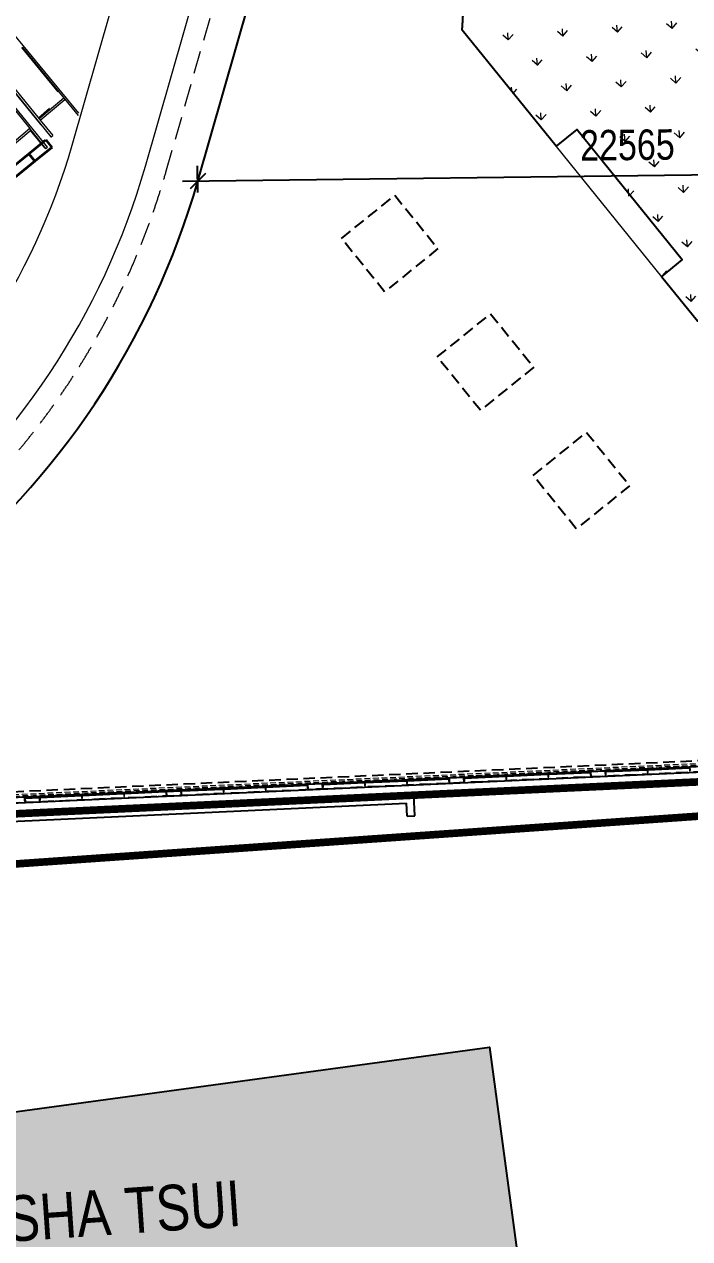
# Model space of a CAD drawing. Header units: millimetres. Extents: x 834681283 to 835686922, y 817551134 to 819407044.
# Drawn here: x 835303174 to 835320636, y 818085192 to 818117057 of the extents above; entities that cross this region are included whole.
import ezdxf
from ezdxf.xclip import XClip

# ---------------------------------------------------------------- set-up
doc = ezdxf.new("R2010")
doc.units = ezdxf.units.MM
doc.header["$LTSCALE"] = 1200
doc.header["$MEASUREMENT"] = 0
doc.header["$XCLIPFRAME"] = 0
for name, pattern in [('P01-MAGP-EVA-GREENERY$0$DOT', [0.25, 0, -0.25]), ('P01-MAGP-EVA-GREENERY$0$HIDDEN', [0.375, 0.25, -0.125]), ('P01-MAGP-EVA-GREENERY$0$HIDDEN2', [0.1875, 0.125, -0.0625]), ('P01-MAGP-P-RF$0$P01-MBDR-P-B1$0$FDA(cad v 2007)$0$HIDDENX2', [0.75, 0.5, -0.25]), ('P01-MAGP-P-RF$0$PHANTOM', [2.5, 1.25, -0.25, 0.25, -0.25, 0.25, -0.25]), ('SITE BOUNDARY$0$CENTER', [2, 1.25, -0.25, 0.25, -0.25]), ('SITE BOUNDARY$0$PHANTOM', [2.5, 1.25, -0.25, 0.25, -0.25, 0.25, -0.25])]:
    doc.linetypes.add(name, pattern=pattern)
doc.layers.get('Defpoints').update_dxf_attribs({"color": 15})
for name, color, linetype in [('12027_SITE$0$AR-BLINE_AR_BS_', 6, 'Continuous'), ('12027_SITE$0$RLP061', 8, 'Continuous'), ('P01-MAAN-P-EVA$0$AW-TXT-FS', 4, 'Continuous'), ('P01-MAGP-EVA-GREENERY$0$AR-LANDS_AR_MI_', 9, 'Continuous'), ('P01-MAGP-EVA-GREENERY$0$Landscape signage', 8, 'P01-MAGP-EVA-GREENERY$0$HIDDEN'), ('P01-MAGP-EVA-GREENERY$0$SURFACE CHANNEL', 8, 'Continuous'), ('SITE BOUNDARY$0$XIQU-RLP0830A', 6, 'Continuous')]:
    doc.layers.add(name, color=color, linetype=linetype)
for name, color, linetype, lineweight in [('AR-DIM_AR_', 4, 'Continuous', 25), ('AR-PLANT_AR_BS_MI_', 9, 'Continuous', 25), ('P01-MAGP-EVA-GREENERY$0$AR-FURN_AR_', 9, 'Continuous', 13), ('P01-MAGP-EVA-GREENERY$0$AR-HATCH_AR_', 8, 'Continuous', 13), ('P01-MAGP-EVA-GREENERY$0$AR-PLANT_AR_BS_MI_', 7, 'Continuous', 25), ('P01-MAGP-EVA-GREENERY$0$AR-STAIR_AR_BS_MI_', 7, 'Continuous', 18), ('P01-MAGP-EVA-GREENERY$0$AR-WA-STEEL_AR_BS_MI_', 3, 'Continuous', 0), ('P01-MAGP-EVA-GREENERY$0$DR-FLD', 8, 'Continuous', 25), ('P01-MAGP-EVA-GREENERY$0$LI-FIT', 8, 'Continuous', 25), ('P01-MAGP-EVA-GREENERY$0$RLP340', 8, 'P01-MAGP-EVA-GREENERY$0$HIDDEN2', 5), ('P01-MAGP-P-RF$0$AR-PLANT_AR_BS_MI_', 4, 'Continuous', 25), ('P01-MAGP-P-RF$0$AR-ROOF_AR_BS_MI_', 3, 'Continuous', 18), ('P01-MAGP-P-RF$0$MMH053__', 253, 'P01-MAGP-P-RF$0$PHANTOM', 40), ('P01-MAGP-P-RF$0$P01_MS_01_N1-FloorPlan-PART2OFUPPERROOFSETTINGOUT$0$S-BEAM', 253, 'Continuous', 35), ('P01-MAGP-P-RF$0$ROOF MESH HALF TONE$0$A-GLAZ', 253, 'Continuous', 9), ('SITE BOUNDARY$0$AR-SIMS_BL_400', 1, 'SITE BOUNDARY$0$PHANTOM', 140)]:
    doc.layers.add(name, color=color, linetype=linetype, lineweight=lineweight)
doc.styles.add('ARIAL', font='arial.ttf', dxfattribs={"width": 0.8})
doc.styles.add('P01-MAAN-P-EVA$0$ARIAL', font='arial.ttf', dxfattribs={"width": 0.8})
doc.dimstyles.new('DIM-500', dxfattribs={"dimscale": 400, "dimtxt": 2, "dimasz": 1, "dimexe": 1, "dimexo": 1, "dimgap": 1, "dimtad": 1, "dimdec": 0, "dimrnd": 0.1, "dimdsep": 46, "dimtxsty": 'ARIAL', "dimblk1": 'OBLIQUE', "dimblk2": 'OBLIQUE', "dimsah": 1, "dimcen": 5, "dimdle": 1, "dimclrd": 8, "dimclre": 8, "dimclrt": 4, "dimadec": 3, "dimazin": 2, "dimtfac": 1, "dimtdec": 0, "dimtix": 1, "dimtmove": 2, "dimatfit": 0, "dimldrblk": 'OBLIQUE', "dimfxl": 1, "dimtolj": 1, "dimarcsym": 0})

# ---------------------------------------------------------------- blocks, each defined once
blk = doc.blocks.new('P01-MAGP-P-RF$0$ROOF MESH HALF TONE')
at = {"layer": 'P01-MAGP-P-RF$0$ROOF MESH HALF TONE$0$A-GLAZ', "lineweight": 5}
for p, q in [((79011.74945873585, 18338.28565652454), (77387.92693661943, 20625.22209630323)), ((76599.40038639486, 20090.79759600288), (77996.21639235156, 18105.48723299096)), ((78252.72619189753, 17769.18053824359), (76629.1915375513, 20076.72867646447)), ((76669.11840701771, 20106.28399435576), (77965.01650109576, 18264.40939912703)), ((77637.82666852458, 20159.57824839608), (78505.03697089973, 18938.22873855657)), ((77637.82883086016, 20159.57987336921), (78505.11827709885, 18938.11890000272)), ((77650.7472520905, 20169.28793507032), (78990.86513889192, 18281.91145938818)), ((78130.02924898184, 17508.05194371403), (76391.68932270567, 19979.66159001333)), ((76724.75749283045, 19422.39213774378), (77706.7096885439, 18026.23107485595)), ((78258.8440620527, 18511.3584842197), (77949.8175819253, 18286.01179457994)), ((78649.09468423684, 18763.24934954857), (77964.67591426727, 18264.1610381638)), ((77993.01999487009, 18224.06054419853), (78677.52374612933, 18723.21082519929)), ((77964.67591426727, 18264.1610381638), (77993.01999487009, 18224.06054419853)), ((77993.27443167506, 18224.24608328792), (78292.65306136395, 17798.73585613487)), ((79043.91777388199, 18266.00583323784), (79056.47249112045, 18275.29925803287)), ((79056.47249112045, 18275.29925803287), (79050.92669281625, 18283.10977184014)), ((77706.70968854388, 18026.23107485595), (77024.1194795117, 17526.3575998265)), ((77045.07174479442, 17485.00312821905), (77728.25676069225, 17985.31219135242)), ((77728.25676069225, 17985.31219135242), (77702.01295416849, 18022.79156912843)), ((78090.21760769056, 17478.39887811663), (77705.98606817912, 18024.7076668144)), ((78058.55078447044, 17493.5960399158), (77717.99888706263, 17977.8001601662)), ((78241.0977787852, 17774.67207522978), (78252.72619189754, 17769.18053824358)), ((78252.72619189753, 17769.18053824358), (78292.65306136395, 17798.73585613487)), ((78058.55078447044, 17493.5960399158), (78090.21760769056, 17478.39887811663)), ((78090.21760769056, 17478.39887811664), (78130.02924898184, 17508.05194371403))]:
    blk.add_line(p, q, dxfattribs=at)
blk = doc.blocks.new('P01-MAGP-P-RF')
at = {"layer": 'P01-MAGP-P-RF$0$AR-PLANT_AR_BS_MI_', "lineweight": 13}
blk.add_lwpolyline([(835319975.4285933, 818155651.1053132, 0.520567152926035), (835304582.671299, 818174660.2844), (835238734.6727839, 818170056.9365556, 0.4142135623714282), (835224882.2184259, 818154122.0908312), (835228069.2674862, 818108533.3565245, 0.4142135623739243), (835244004.1132107, 818094680.9021666), (835289068.137734, 818097831.269449, 0.3152987003235073), (835307727.6125411, 818112940.8523319)], format="xyb", close=True, dxfattribs=at)
at = {"layer": 'P01-MAGP-P-RF$0$AR-ROOF_AR_BS_MI_', "linetype": 'P01-MAGP-P-RF$0$P01-MBDR-P-B1$0$FDA(cad v 2007)$0$HIDDENX2'}
blk.add_lwpolyline([(835319139.1353179, 818155890.9251571, 0.5205671529267053), (835304643.3437868, 818173792.4025826), (835238795.3452717, 818169189.054738, 0.4142135623688354), (835225750.1002433, 818154182.763319), (835228937.1493038, 818108594.0290123, 0.4142135623741363), (835243943.4407228, 818095548.7839842), (835289007.4652462, 818098699.1512666, 0.3152987003220428), (835306891.3192657, 818113180.6721758)], format="xyb", close=True, dxfattribs=at)
at = {"layer": 'P01-MAGP-P-RF$0$AR-ROOF_AR_BS_MI_'}
for points in [[(835318600.8316005, 818156045.2919532, 0.5205671529280326), (835304682.3973423, 818173233.76601), (835238834.3988272, 818168630.418166, 0.4142135623724634), (835226308.7368157, 818154221.8168745), (835229495.7858759, 818108633.0825677, 0.4142135623783449), (835243904.3871673, 818096107.4205562), (835288968.4116907, 818099257.7878386, 0.3152987003244816), (835306353.0155482, 818113335.0389719)], [(835316678.3183239, 818156596.6019392, 0.5205671529317327), (835304821.8743259, 818171238.6353952), (835238973.875811, 818166635.2875508, 0.414213562367992), (835228303.8674309, 818154361.2938583), (835231490.9164909, 818108772.5595514, 0.4142135623777134), (835243764.9101837, 818098102.5511712), (835288828.9347069, 818101252.9184537, 0.3152987003244741), (835304430.5022715, 818113886.3489578)]]:
    blk.add_lwpolyline(points, format="xyb", close=True, dxfattribs=at)
at = {"layer": 'P01-MAGP-P-RF$0$P01_MS_01_N1-FloorPlan-PART2OFUPPERROOFSETTINGOUT$0$S-BEAM'}
for p, q in [((835303291.1554408, 818113656.7329129), (835303741.9067955, 818114021.7304693)), ((835303741.9067955, 818114021.7304693), (835303899.2333285, 818113827.4410924)), ((835288836.0257905, 818101951.6388597), (835303291.1554408, 818113656.7329129)), ((835303291.1554408, 818113656.7329129), (835303448.4819738, 818113462.4435358)), ((835303899.2333285, 818113827.4410924), (835303448.4819738, 818113462.4435358)), ((835303448.4819738, 818113462.4435358), (835288993.3523234, 818101757.3494828))]:
    blk.add_line(p, q, dxfattribs=at)
at = {"layer": 'P01-MAGP-P-RF$0$MMH053__', "rotation": 3.998948738169357}
blk.add_blockref('P01-MAGP-P-RF$0$ROOF MESH HALF TONE', (835227060.6708761, 818090920.0691246), dxfattribs=at)
blk = doc.blocks.new('SITE BOUNDARY')
at = {"layer": 'SITE BOUNDARY$0$AR-SIMS_BL_400', "ltscale": 3, "const_width": 0.2}
blk.add_lwpolyline([(835205.967713655, 818187.3215969054), (835227.4017731363, 818191.1423574201, 0.04919379695137301), (835256.6874020555, 818199.3961517689), (835258.8234410972, 818200.232073454), (835285.938085068, 818202.0513295376), (835285.9727178891, 818201.4156632093), (835309.2716431464, 818202.6718212748), (835309.2208451042, 818203.6140114499), (835336.548215934, 818205.4478256224), (835336.7910000669, 818204.998000004), (835338.0060000003, 818193.445), (835338.3870000002, 818177.043), (835337.6760000006, 818162.317), (835336.3740000002, 818150.7069999996), (835335.9430000004, 818146.5350000003), (835335.0780000007, 818138.0100000005), (835334.5610000003, 818125.5499999999), (835334.7450000006, 818110.3709999997), (835335.6156377018, 818097.3093875501), (835212.7614046936, 818088.7203368283)], format="xyb", close=True, dxfattribs=at)
at = {"layer": 'SITE BOUNDARY$0$XIQU-RLP0830A', "color": 212, "linetype": 'SITE BOUNDARY$0$CENTER', "ltscale": 0.8, "true_color": 0xb300b3, "const_width": 0.2}
blk.add_lwpolyline([(835253.3142603979, 818083.3750240112), (835255.0961056527, 818094.0481900069), (835286.8595096358, 818095.5898073158), (835320.0389396354, 818097.1393873137), (835327.5924196368, 818097.4920173134), (835329.543847488, 818097.582709993), (835329.3764846266, 818099.8408723108, -0.05534238246259673), (835330.4255170673, 818151.4921325732, 0.06463781945915717), (835330.9138293717, 818205.0722543845)], format="xyb", dxfattribs=at)
blk = doc.blocks.new('P01-MAAN-P-EVA')
at = {"layer": 'P01-MAAN-P-EVA$0$AW-TXT-FS', "style": 'P01-MAAN-P-EVA$0$ARIAL', "width": 0.8}
blk.add_text('EXISTING TSIM SHA TSUI', height=1200, rotation=3.964330555080764, dxfattribs=at).set_placement((835292546.1306006, 818084399.6590829))
blk = doc.blocks.new('P01-MAGP-EVA-GREENERY')
at = {"layer": 'P01-MAGP-EVA-GREENERY$0$AR-HATCH_AR_'}
h = blk.add_hatch(dxfattribs=at)
h.set_pattern_fill('GRASS', color=256, scale=40, style=0)
h.set_pattern_definition([(93.99896719781333, (0, 1.588186776101813e-22), (-766.7729180866883, 666.5697951775445), [190.5, -1246.3409792]), (48.99896719781343, (0, 1.588186776101813e-22), (-766.7729181779772, 666.5697952569036), [190.4999999999999, -825.5000000000007]), (138.9989671978134, (0, 1.588186776101813e-22), (-666.5697952569036, -766.7729181779772), [190.4999999999999, -825.5000000000002])])
edge = h.paths.add_edge_path()
edge.add_line((835325017.963059, 818117195.9144654), (835331847.0722041, 818108739.804473))
edge.add_line((835331847.0722047, 818108739.8044736), (835332214.3117846, 818103230.3473701))
edge.add_line((835332214.3117847, 818103230.3473701), (835326070.4067733, 818102800.1792548))
edge.add_line((835326070.4067726, 818102800.179254), (835323607.0008553, 818105846.1930418))
edge.add_line((835323607.0008553, 818105846.1930425), (835324153.3979411, 818106288.6181288))
edge.add_line((835324153.3979412, 818106288.6181288), (835321384.5339328, 818109708.1783493))
edge.add_line((835321384.5339334, 818109708.1783491), (835320840.1669492, 818109267.3970637))
edge.add_line((835320840.1669484, 818109267.3970633), (835319896.9281168, 818110433.7166156))
edge.add_line((835319896.9281169, 818110433.7166154), (835320440.6030215, 818110873.9375149))
edge.add_line((835320440.6030213, 818110873.9375155), (835317671.7390128, 818114293.497736))
edge.add_line((835317671.7390131, 818114293.4977362), (835317130.0942097, 818113854.9206374))
edge.add_line((835317130.0942101, 818113854.9206365), (835314666.6882931, 818116900.9344246))
edge.add_arc((835364604.6168741, 818114410.2968973), 49999.99986295878, 164.4659907611085, 177.1447579970446, ccw=False)
edge.add_line((835316431.0341096, 818127800.8125691), (835323689.2017891, 818118836.9409575))
edge.add_line((835323689.2017888, 818118836.9409564), (835323150.6210527, 818118400.8448744))
edge.add_line((835323150.6210533, 818118400.8448752), (835324479.3823236, 818116759.818385))
edge.add_line((835324479.3823242, 818116759.8183849), (835325017.9630597, 818117195.914466))
at = {"layer": 'P01-MAGP-EVA-GREENERY$0$AR-FURN_AR_'}
blk.add_lwpolyline([(835317671.7390128, 818114293.4977366), (835317127.718069, 818113852.9966444), (835319896.582076, 818110433.4364221), (835320440.6030214, 818110873.937516)], close=True, dxfattribs=at)
at = {"layer": 'P01-MAGP-EVA-GREENERY$0$AR-LANDS_AR_MI_'}
blk.add_lwpolyline([(835325017.963059, 818117195.9144654), (835331847.0722047, 818108739.8044736), (835332214.3117847, 818103230.3473701), (835326070.4067726, 818102800.179254), (835323607.0008553, 818105846.1930425), (835324153.3979412, 818106288.6181288), (835321384.5339334, 818109708.1783491), (835320840.1669484, 818109267.3970633), (835319896.9281169, 818110433.7166154), (835320440.6030213, 818110873.9375155), (835317671.7390131, 818114293.4977362), (835317130.0942101, 818113854.9206365), (835314666.6882925, 818116900.9344252, -0.05537806426076596), (835316431.0341096, 818127800.8125691), (835323689.2017888, 818118836.9409564), (835323150.6210533, 818118400.8448752), (835324479.3823242, 818116759.8183849)], format="xyb", close=True, dxfattribs=at)
at = {"layer": 'P01-MAGP-EVA-GREENERY$0$AR-PLANT_AR_BS_MI_'}
for p, q in [((835288722.4585937, 818096128.2703557), (835329567.6450996, 818097984.0127292)), ((835288732.9146389, 818095978.5906748), (835329574.4531112, 818097834.1673056)), ((835313420.1636425, 818096291.7970438), (835313395.0251741, 818096830.0590333)), ((835313220.3814033, 818096282.4666075), (835313204.5733724, 818096620.9463588)), ((835313220.3814033, 818096282.4666075), (835313420.1636419, 818096291.7970436))]:
    blk.add_line(p, q, dxfattribs=at)
at = {"layer": 'P01-MAGP-EVA-GREENERY$0$AR-PLANT_AR_BS_MI_', "ltscale": 0.15}
for p, q in [((835286859.5100687, 818095590.770009), (835313395.0251741, 818096830.0590333)), ((835286869.0230361, 818095390.9962951), (835313204.5733724, 818096620.9463588))]:
    blk.add_line(p, q, dxfattribs=at)
at = {"layer": 'P01-MAGP-EVA-GREENERY$0$AR-PLANT_AR_BS_MI_', "linetype": 'P01-MAGP-EVA-GREENERY$0$HIDDEN'}
blk.add_lwpolyline([(835289009.8048915, 818096291.4535455), (835329560.8368907, 818098133.8581449), (835329574.4531112, 818097834.1673056), (835288732.9146389, 818095978.5906748), (835288479.4214545, 818099607.3795596), (835288779.2093316, 818099628.3372426), (835289009.8049846, 818096291.4535502)], close=True, dxfattribs=at)
at = {"layer": 'P01-MAGP-EVA-GREENERY$0$AR-STAIR_AR_BS_MI_'}
for p, q in [((835313225.536139, 818097226.5170106), (835314304.4230804, 818097275.5346893)), ((835314728.9869704, 818097294.8241398), (835315807.8721644, 818097343.8417389)), ((835314730.195482, 818097269.853258), (835315809.0806764, 818097318.8708564)), ((835315832.8465108, 818097344.9764119), (835316911.7334517, 818097393.9940902)), ((835315834.0550227, 818097320.0055299), (835316912.9419636, 818097369.0232084)), ((835316936.7077984, 818097395.1287639), (835318015.5947382, 818097444.1464428)), ((835316937.9163098, 818097370.1578814), (835318016.8032509, 818097419.1755602)), ((835318440.1586283, 818097463.4358929), (835319519.0438234, 818097512.4534913)), ((835318441.3671402, 818097438.4650099), (835319520.2523348, 818097487.482609)), ((835319544.0181689, 818097513.5881655), (835320622.9051101, 818097562.6058439)), ((835319545.2266816, 818097488.6172827), (835320624.1136221, 818097537.6349615)), ((835306907.0541104, 818096939.4458567), (835307281.6693072, 818096956.4659594)), ((835307306.6436532, 818096957.600633), (835308385.5288479, 818097006.6182327)), ((835307307.8521652, 818096932.6297506), (835308386.7373606, 818096981.6473502)), ((835308410.5031948, 818097007.7529063), (835309489.3901359, 818097056.7705846)), ((835308411.7117062, 818096982.7820239), (835309490.5986474, 818097031.7997017)), ((835309514.3644816, 818097057.905258), (835310593.2514222, 818097106.9229363)), ((835309515.5729942, 818097032.9343756), (835310594.4599346, 818097081.952054)), ((835311017.8153117, 818097126.2123867), (835312096.7005062, 818097175.2299857)), ((835311019.0238236, 818097101.2415043), (835312097.9090189, 818097150.2591034)), ((835312121.6748524, 818097176.3646593), (835313200.5617942, 818097225.3823377)), ((835312122.8833644, 818097151.3937769), (835313201.7703055, 818097200.4114553)), ((835313226.7446518, 818097201.5461289), (835314305.6315932, 818097250.5638072)), ((835303195.8824522, 818096770.8341037), (835303570.497649, 818096787.854207)), ((835303197.0909643, 818096745.8632212), (835303571.7061609, 818096762.8833245)), ((835303595.4719958, 818096788.9888804), (835304674.3571897, 818096838.0064788)), ((835303596.6805074, 818096764.0179981), (835304675.5657011, 818096813.035597)), ((835304699.3315364, 818096839.1411524), (835305778.2184769, 818096888.1588314)), ((835304700.540048, 818096814.1702701), (835305779.4269888, 818096863.187949)), ((835305803.192823, 818096889.2935048), (835306882.0797639, 818096938.3111831)), ((835305804.4013357, 818096864.3226224), (835306883.2882752, 818096913.3403001)), ((835306908.2626226, 818096914.4749738), (835307282.8778198, 818096931.4950771))]:
    blk.add_line(p, q, dxfattribs=at)
at = {"layer": 'P01-MAGP-EVA-GREENERY$0$AR-WA-STEEL_AR_BS_MI_', "color": 7}
for points in [[(835314308.8238312, 818097184.6041815), (835314333.7946045, 818097185.8126878), (835314328.960577, 818097285.6957809), (835314303.9898036, 818097284.4872742)], [(835314708.356201, 818097203.9402895), (835314733.3269742, 818097205.1487956), (835314728.4929472, 818097305.0318887), (835314703.5221736, 818097303.8233819)], [(835315812.2729144, 818097252.9112294), (835315837.2436876, 818097254.1197369), (835315832.4096606, 818097354.0028292), (835315807.4388878, 818097352.7943219)], [(835316916.1342016, 818097303.0635812), (835316941.1049743, 818097304.2720875), (835316936.2709478, 818097404.1551805), (835316911.3001754, 818097402.9466736)], [(835318019.995489, 818097353.2159323), (835318044.9662623, 818097354.4244391), (835318040.1322354, 818097454.3075317), (835318015.1614621, 818097453.0990243)], [(835318419.5278589, 818097372.5520402), (835318444.4986324, 818097373.7605469), (835318439.6646055, 818097473.64364), (835318414.6938326, 818097472.435132)], [(835319523.4445729, 818097421.5229809), (835319548.415346, 818097422.731487), (835319543.5813189, 818097522.61458), (835319518.6105461, 818097521.4060732)], [(835320627.3058609, 818097471.6753321), (835320652.2766335, 818097472.8838387), (835320647.4426067, 818097572.7669306), (835320622.471834, 818097571.5584238)], [(835307286.0128841, 818096866.7167886), (835307310.9836578, 818096867.9252948), (835307306.1496302, 818096967.8083867), (835307281.1788573, 818096966.5998805)], [(835308389.9295976, 818096915.6877285), (835308414.9003708, 818096916.8962353), (835308410.0663444, 818097016.7793279), (835308385.0955715, 818097015.570821)], [(835309493.7908851, 818096965.8400798), (835309518.7616583, 818096967.0485865), (835309513.9276311, 818097066.9316785), (835309488.9568583, 818097065.7231722)], [(835310597.6521722, 818097015.9924302), (835310622.6229458, 818097017.2009377), (835310617.7889192, 818097117.0840302), (835310592.8181458, 818097115.8755234)], [(835310997.1845427, 818097035.3285383), (835311022.1553158, 818097036.5370462), (835311017.3212887, 818097136.4201381), (835310992.3505158, 818097135.2116312)], [(835312101.1012561, 818097084.2994794), (835312126.0720298, 818097085.5079862), (835312121.2380022, 818097185.391078), (835312096.2672293, 818097184.1825719)], [(835313204.9625434, 818097134.4518299), (835313229.9333166, 818097135.6603373), (835313225.099289, 818097235.5434297), (835313200.1285167, 818097234.334923)], [(835303175.308856, 818096678.7689295), (835303200.2796288, 818096679.9774362), (835303195.4456018, 818096779.8605288), (835303170.4748285, 818096778.6520214)], [(835303574.8412259, 818096698.1050375), (835303599.8119996, 818096699.3135434), (835303594.9779725, 818096799.1966373), (835303570.0071996, 818096797.9881297)], [(835304678.7579393, 818096747.075978), (835304703.7287126, 818096748.2844841), (835304698.8946853, 818096848.1675774), (835304673.9239124, 818096846.9590704)], [(835305782.6192267, 818096797.2283291), (835305807.5899998, 818096798.4368358), (835305802.7559727, 818096898.3199289), (835305777.7851998, 818096897.1114209)], [(835306886.4805137, 818096847.3806807), (835306911.4512864, 818096848.5891869), (835306906.6172601, 818096948.472279), (835306881.6464868, 818096947.2637727)]]:
    blk.add_lwpolyline(points, close=True, dxfattribs=at)
at = {"layer": 'P01-MAGP-EVA-GREENERY$0$DR-FLD'}
for p, q in [((835306704.1067423, 818114922.1222961), (835314808.0523506, 818143181.9823077)), ((835307425.0492209, 818114715.3810514), (835315528.9948295, 818142975.2410631))]:
    blk.add_line(p, q, dxfattribs=at)
at = {"layer": 'P01-MAGP-EVA-GREENERY$0$DR-FLD', "linetype": 'P01-MAGP-EVA-GREENERY$0$DOT', "const_width": 750}
blk.add_lwpolyline([(835307058.9252456, 818114808.7906255, 0.01200078474420069), (835307191.4863722, 818115261.3031822), (835315168.5235902, 818143078.6116854)], format="xyb", dxfattribs=at)
at = {"layer": 'P01-MAGP-EVA-GREENERY$0$DR-FLD'}
for points in [[(835306319.3562874, 818115031.5183781), (835305876.9849713, 818113481.7520324, -0.3152986375586068), (835288925.8769116, 818099756.0334666), (835287573.6079125, 818099660.995414)], [(835306872.2720339, 818114873.6919637), (835306429.8036264, 818113323.5854764, -0.3153036753520946), (835288965.9662346, 818099182.4326938), (835287613.9197471, 818099087.4102365)], [(835306896.3118488, 818114866.8299456), (835306453.835043, 818113316.6941047, -0.3153036753531046), (835288967.7092491, 818099157.49353), (835287615.6724347, 818099062.4717503)], [(835307425.1877803, 818114715.8655485), (835306982.8164636, 818113166.0992017, -0.0003098970758305836), (835306982.4243349, 818113164.7286694, -0.3152986375594555), (835289006.0555574, 818098608.8319217), (835287654.2315444, 818098513.8250564)]]:
    blk.add_lwpolyline(points, format="xyb", dxfattribs=at)
at = {"layer": 'P01-MAGP-EVA-GREENERY$0$Landscape signage'}
for points in [[(835311497.130666, 818111437.5413239), (835312896.7138824, 818112569.4277229), (835314028.6002815, 818111169.8445067), (835312629.017065, 818110037.9581075)], [(835314012.4337747, 818108327.3563985), (835315412.0169911, 818109459.2427975), (835316543.9033902, 818108059.6595813), (835315144.3201737, 818106927.773182)], [(835316527.7368829, 818105217.1714724), (835317927.3200994, 818106349.0578715), (835319059.2064984, 818104949.4746553), (835317659.623282, 818103817.588256)]]:
    blk.add_lwpolyline(points, close=True, dxfattribs=at)
at = {"layer": 'P01-MAGP-EVA-GREENERY$0$LI-FIT'}
for points in [[(835314328.960577, 818097285.6957808), (835314703.5221736, 818097303.8233819), (835314710.773213, 818097153.9987289), (835314336.2116151, 818097135.871128)], [(835318040.1322354, 818097454.3075316), (835318414.6938326, 818097472.435132), (835318421.9448714, 818097322.6104796), (835318047.3832735, 818097304.4828787)], [(835306906.6172601, 818096948.4722788), (835307281.1788573, 818096966.5998805), (835307288.4298954, 818096816.7752268), (835306913.8682988, 818096798.6476264)], [(835310617.7889192, 818097117.08403), (835310992.3505158, 818097135.2116312), (835310999.6015533, 818096985.3869781), (835310625.0399566, 818096967.2593765)], [(835303195.4456017, 818096779.8605286), (835303570.0071996, 818096797.9881297), (835303577.2582372, 818096648.1634773), (835303202.6966406, 818096630.0358758)]]:
    blk.add_lwpolyline(points, close=True, dxfattribs=at)
at = {"layer": 'P01-MAGP-EVA-GREENERY$0$RLP340'}
for p, q in [((835288763.6785456, 818096205.2204925), (835329574.5245912, 818098059.4026575)), ((835288765.4940181, 818096165.2617135), (835329576.3400602, 818098019.4438779))]:
    blk.add_line(p, q, dxfattribs=at)
at = {"layer": 'P01-MAGP-EVA-GREENERY$0$SURFACE CHANNEL', "linetype": 'P01-MAGP-EVA-GREENERY$0$HIDDEN'}
for p, q in [((835318672.9269657, 818156024.6170157), (835306425.1108416, 818113314.3637834)), ((835306809.6134975, 818113204.1017858), (835319057.4296204, 818155914.3550183))]:
    blk.add_line(p, q, dxfattribs=at)
for centre, radius in [((835287608.5121506, 818118710.3102641), 19574.99999348083), ((835287608.5121537, 818118710.3102593), 19974.99998857587)]:
    blk.add_arc(centre, radius, 273.9989682315615, 343.9989463942032, dxfattribs=at)
blk = doc.blocks.new('_OBLIQUE')
at = {"color": 0, "linetype": 'ByBlock'}
blk.add_line((-0.5, -0.5), (0.5, 0.5), dxfattribs=at)
blk = doc.blocks.new('*D147')
at = {"layer": 'AR-DIM_AR_', "color": 8, "lineweight": -2, "transparency": 16777216}
for p, q in [((835330292.1281122, 818113080.6072252), (835330285.6583071, 818113614.3307241)), ((835330690.4773722, 818113219.20856), (835307327.6419224, 818112936.0038815)), ((835307731.2488813, 818112640.8738265), (835307722.7640865, 818113340.8229464))]:
    blk.add_line(p, q, dxfattribs=at)
at = {"layer": 'Defpoints', "color": 0, "transparency": 16777216}
for p in [(835307727.6125369, 818112940.8523319), (835330296.9765626, 818112680.6366106), (835307736.0973318, 818112240.903212)]:
    blk.add_point(p, dxfattribs=at)
at = {"layer": 'AR-DIM_AR_', "color": 8, "lineweight": -2, "transparency": 16777216, "xscale": 400, "yscale": 400, "zscale": 400}
for p, rotation in [((835330290.5067575, 818113214.3601096), 0.6945063724181466), ((835307727.6125369, 818112940.8523319), 180.6945063724181)]:
    blk.add_blockref('_OBLIQUE', p, dxfattribs=dict(at, rotation=rotation))
at = {"layer": 'AR-DIM_AR_', "color": 4, "transparency": 16777216, "insert": (835318999.2602211, 818113886.0052187), "char_height": 800, "attachment_point": 5, "rotation": 0.6945063724181203, "style": 'ARIAL'}
blk.add_mtext('\\A1;22565', dxfattribs=at)
blk = doc.blocks.new('12027_SITE')
at = {"layer": '12027_SITE$0$RLP061'}
h = blk.add_hatch(color=253, dxfattribs=at)
h.dxf.hatch_style = 1
h.paths.add_polyline_path([(835290.6003988433, 818086.8418104658), (835315.3813337169, 818090.2182884831), (835316.2308167863, 818083.9253536841), (835291.474045876, 818080.5135319768)])
at = {"layer": '12027_SITE$0$AR-BLINE_AR_BS_'}
blk.add_lwpolyline([(835290.6003988433, 818086.8418104658), (835315.3813337169, 818090.2182884831), (835316.2308167863, 818083.9253536841), (835291.474045876, 818080.5135319768)], close=True, dxfattribs=at)
at = {"layer": 'Defpoints'}
blk.add_lwpolyline([(835304.582671299, 818174.6602844), (835238.7346727839, 818170.0569365557, 0.4142135623665788), (835224.8822184259, 818154.1220908312), (835228.0692674862, 818108.5333565245, 0.4142135623822082), (835244.0041132107, 818094.6809021666), (835289.0681377341, 818097.831269449, 0.3152987003272162), (835307.727612541, 818112.9408523319), (835319.9754285933, 818155.6511053132, 0.5205671529366895), (835304.582671299, 818174.6602844)], format="xyb", close=True, dxfattribs=at)

msp = doc.modelspace()

# ---------------------------------------------------------------- linework, layer by layer
at = {"layer": 'AR-PLANT_AR_BS_MI_', "lineweight": 13}
msp.add_lwpolyline([(835319975.4285933, 818155651.1053131, 0.520567152926035), (835304582.671299, 818174660.2844), (835238734.6727839, 818170056.9365556, 0.4142135623714282), (835224882.2184259, 818154122.090831), (835228069.2674862, 818108533.3565245, 0.4142135623739243), (835244004.1132107, 818094680.9021666), (835289068.137734, 818097831.269449, 0.3152987003235073), (835307727.612541, 818112940.8523318)], format="xyb", close=True, dxfattribs=at)

# ---------------------------------------------------------------- block references
ref = msp.add_blockref('SITE BOUNDARY', (0, 0), dxfattribs=dict(xscale=1000, yscale=1000, zscale=1000))
XClip(ref).set_block_clipping_path([(835171.4179906907, 818003.0079180738), (835381.5676709538, 818003.0079180738), (835380.9419443216, 818241.1415228392), (835171.4179906907, 818241.1415228392)])
ref = msp.add_blockref('12027_SITE', (0, 0), dxfattribs=dict(xscale=1000, yscale=1000, zscale=1000))
XClip(ref).set_block_clipping_path([(835171.4179906907, 818003.0079180738), (835381.5676709538, 818241.1415228392)])
ref = msp.add_blockref('P01-MAGP-EVA-GREENERY', (0, 0))
XClip(ref).set_block_clipping_path([(835304579.184374, 818174710.1626656), (835305796.165823, 818174873.3149368), (835307662.0338197, 818174689.8070786), (835310520.3633885, 818174065.1796945), (835313081.8681743, 818173026.565997), (835315581.7919986, 818171259.1109881), (835317651.2761323, 818169000.3924677), (835319046.8494221, 818167007.0337248), (835320133.4085228, 818164236.8954862), (835320669.2049217, 818161588.339545), (835320843.1778568, 818158211.368624), (835320023.4914253, 818155637.3225639), (835307775.6753732, 818112927.0695825), (835307486.5656325, 818111403.7745718), (835306472.3023188, 818108849.5676203), (835303557.4701333, 818104111.4948183), (835299124.0129836, 818101088.6384549), (835297415.7114913, 818099718.8653644), (835294427.9237889, 818098869.5449544), (835299696.7221286, 818083540.2194344), (835299696.7221286, 818003007.9180738), (835381567.6709538, 818003007.9180738), (835381567.6709538, 818241141.5228392), (835171417.9906907, 818241141.5228392), (835171417.9906907, 818003007.9180738), (835299646.7221286, 818003007.9180738), (835299646.7221286, 818083531.8665625), (835294380.6194693, 818098853.3491247), (835289071.6246588, 818097781.3911836), (835244007.6001352, 818094631.0239012), (835243402.3726704, 818094599.0591453), (835242636.0318141, 818094583.6296563), (835241827.5000405, 818094619.5304664), (835240278.7908783, 818094803.1013474), (835238615.9808831, 818095198.6516088), (835236837.1062446, 818095894.4355551), (835235914.818166, 818096333.9795084), (835235308.0351869, 818096662.1879468), (835233986.3356233, 818097536.8864938), (835232722.909551, 818098548.7006296), (835231238.5995908, 818100145.3524557), (835230243.8710234, 818101523.0034088), (835229459.3735335, 818102997.1350085), (835228749.5628562, 818104567.991932), (835228038.0088664, 818107442.8705243), (835228019.3892208, 818108529.8695997), (835224832.3401604, 818154118.6039063), (835224786.1936965, 818154547.7584285), (835224773.2807815, 818155026.8918852), (835224783.5408298, 818155896.2038279), (835224816.9600604, 818156261.0471077), (835224880.3945836, 818156930.3651428), (835224980.8038678, 818157693.5020338), (835225188.0995655, 818158657.4187651), (835225368.2602261, 818159369.90378), (835225838.1759521, 818160711.976452), (835226139.2108691, 818161405.4137219), (835226545.7954304, 818162235.3437661), (835227243.4511546, 818163421.3939792), (835227831.7674248, 818164241.3849411), (835228201.1016024, 818164708.4587804), (835228901.1138991, 818165512.979474), (835229693.714691, 818166280.4427017), (835231339.2155919, 818167719.4297662), (835233198.9440969, 818168772.0604982), (835234724.5905447, 818169505.6878428), (835236291.5872612, 818169941.2428173), (835238731.1858591, 818170106.814821)])
msp.add_blockref('P01-MAGP-P-RF', (0, 0))

# ---------------------------------------------------------------- dimensions: what is measured, and where the dimension line sits
at = {"layer": 'AR-DIM_AR_'}
dim = msp.add_linear_dim(base=(835307727.6125369, 818112940.8523319), p1=(835330296.9765626, 818112680.6366106), p2=(835307736.0973318, 818112240.903212), angle=0.6945063724181197, dimstyle='DIM-500', dxfattribs=at)
dim.commit()
dim.dimension.update_dxf_attribs({"geometry": '*D147', "text_midpoint": (835318999.2602211, 818113886.0052187)})

# ---------------------------------------------------------------- next in the draw order: block references
msp.add_blockref('P01-MAAN-P-EVA', (2.384185791015625e-07, -2.384185791015625e-07))

doc.saveas('drawing.dxf')
